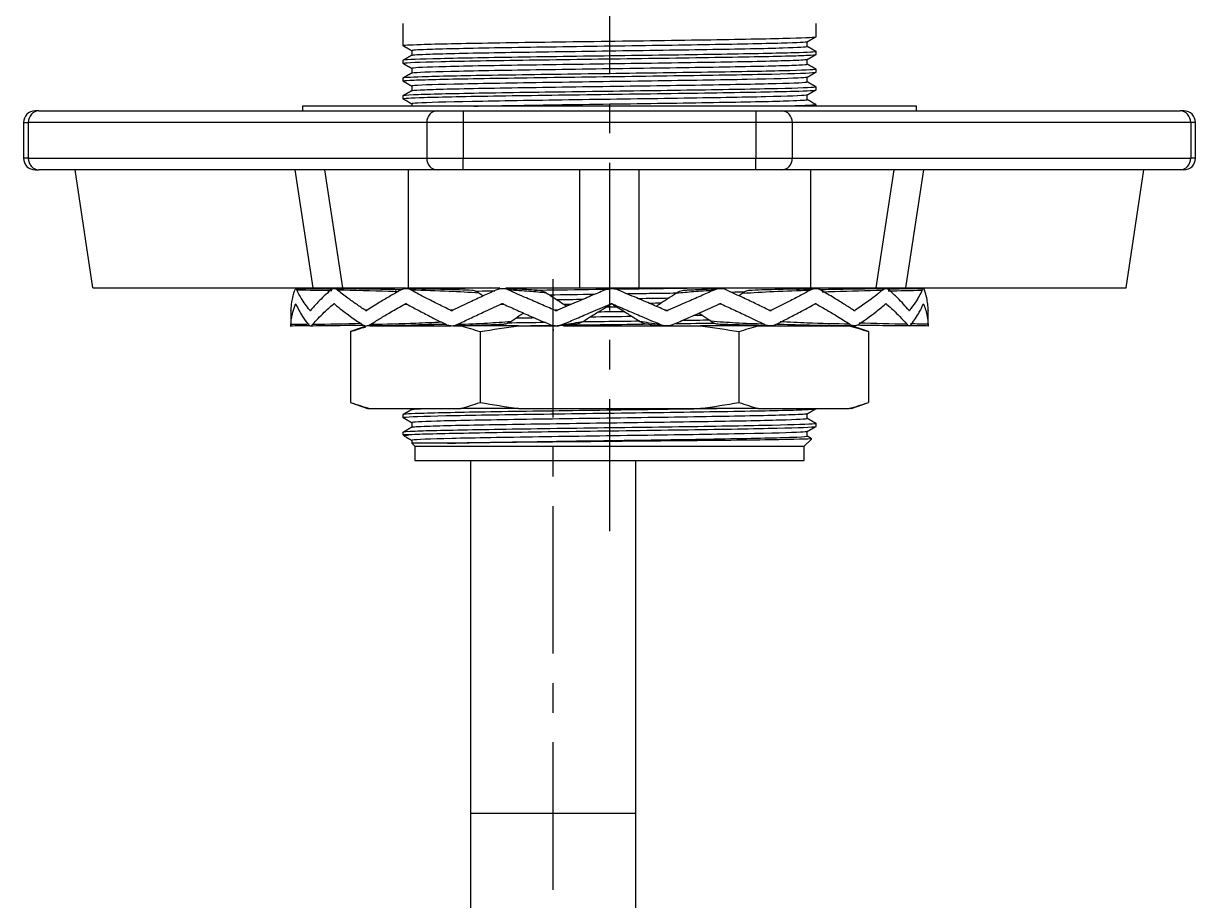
# Model space of a CAD drawing. Extents: x 0 to 1128, y 0 to 827.
# Drawn here: x 156.1 to 255.4, y 208.1 to 282.4 of the extents above; entities that cross this region are included whole.
import ezdxf

# ---------------------------------------------------------------- set-up
doc = ezdxf.new("R2010")
doc.units = 0
doc.header["$LTSCALE"] = 10
doc.header["$MEASUREMENT"] = 0
doc.linetypes.add('CENTER', pattern=[2, 1.25, -0.25, 0.25, -0.25])
doc.layers.add('1', color=7, linetype='CONTINUOUS')

msp = doc.modelspace()

# ---------------------------------------------------------------- linework, layer by layer
at = {"layer": '1', "color": 7, "linetype": 'Continuous'}
for p, q in [((188.29, 282.376), (188.29, 280.504)), ((223.29, 281.254), (223.29, 282.376)), ((222.54, 280.431), (222.54, 280.819)), ((188.29, 279.248), (188.29, 279.004)), ((189.04, 280.071), (189.04, 279.684)), ((222.54, 278.931), (222.54, 279.318)), ((223.29, 279.754), (223.29, 279.998)), ((189.04, 278.571), (189.04, 278.184)), ((223.29, 278.254), (223.29, 278.498)), ((188.29, 277.748), (188.29, 277.504)), ((222.54, 277.431), (222.54, 277.818)), ((188.29, 276.248), (188.29, 276.004)), ((189.04, 277.071), (189.04, 276.684)), ((222.54, 275.931), (222.54, 276.318)), ((223.29, 276.754), (223.29, 276.998)), ((179.79, 275.376), (179.79, 274.976)), ((231.79, 275.376), (179.79, 275.376)), ((189.04, 275.571), (189.04, 275.376)), ((223.29, 275.376), (223.29, 275.498)), ((231.79, 274.976), (231.79, 275.376)), ((157.427, 274.976), (157.132, 274.976)), ((157.427, 274.976), (191.182, 274.976)), ((191.182, 274.976), (193.387, 274.976)), ((193.387, 274.976), (218.193, 274.976)), ((193.387, 274.976), (193.387, 273.976)), ((218.193, 274.976), (220.397, 274.976)), ((218.193, 274.976), (218.193, 273.976)), ((220.397, 274.976), (254.153, 274.976)), ((254.448, 274.976), (254.153, 274.976)), ((156.132, 273.976), (156.132, 270.976)), ((156.132, 273.976), (156.545, 273.976)), ((156.545, 273.976), (156.545, 270.976)), ((190.301, 273.976), (156.545, 273.976)), ((190.301, 273.976), (190.301, 270.976)), ((193.387, 273.976), (190.301, 273.976)), ((193.387, 273.976), (193.387, 270.976)), ((218.193, 273.976), (193.387, 273.976)), ((221.279, 273.976), (218.193, 273.976)), ((218.193, 273.976), (218.193, 270.976)), ((221.279, 273.976), (221.279, 270.976)), ((255.034, 273.976), (221.279, 273.976)), ((255.034, 273.976), (255.034, 270.976)), ((255.448, 273.976), (255.034, 273.976)), ((255.448, 270.976), (255.448, 273.976)), ((156.545, 270.976), (156.132, 270.976)), ((156.545, 270.976), (190.301, 270.976)), ((190.301, 270.976), (193.387, 270.976)), ((193.387, 269.976), (193.387, 270.976)), ((193.387, 270.976), (218.193, 270.976)), ((218.193, 269.976), (218.193, 270.976)), ((218.193, 270.976), (221.279, 270.976)), ((221.279, 270.976), (255.034, 270.976)), ((255.448, 270.976), (255.034, 270.976)), ((157.132, 269.976), (157.427, 269.976)), ((191.182, 269.976), (157.427, 269.976)), ((162.015, 259.976), (160.519, 269.976)), ((180.692, 259.976), (179.165, 269.976)), ((183.192, 259.976), (181.665, 269.976)), ((188.765, 259.976), (188.765, 269.976)), ((193.387, 269.976), (191.182, 269.976)), ((218.193, 269.976), (193.387, 269.976)), ((203.29, 259.976), (203.29, 269.976)), ((208.29, 259.976), (208.29, 269.976)), ((220.397, 269.976), (218.193, 269.976)), ((254.153, 269.976), (220.397, 269.976)), ((222.815, 269.976), (222.815, 259.976)), ((228.387, 259.976), (229.914, 269.976)), ((230.887, 259.976), (232.414, 269.976)), ((249.565, 259.976), (251.061, 269.976)), ((254.448, 269.976), (254.153, 269.976)), ((162.015, 259.976), (179.194, 259.976)), ((179.216, 259.976), (180.692, 259.976)), ((180.692, 259.976), (183.192, 259.976)), ((183.192, 259.976), (188.526, 259.976)), ((188.563, 259.909), (188.561, 259.907)), ((188.58, 259.976), (188.765, 259.976)), ((188.765, 259.976), (196.497, 259.976)), ((196.999, 259.976), (203.29, 259.976)), ((203.29, 259.976), (208.29, 259.976)), ((208.29, 259.976), (222.815, 259.976)), ((222.815, 259.976), (228.387, 259.976)), ((228.387, 259.976), (230.887, 259.976)), ((230.887, 259.976), (232.374, 259.976)), ((232.396, 259.976), (249.565, 259.976)), ((178.79, 258.067), (178.79, 256.8)), ((232.79, 256.803), (232.79, 258.068)), ((185.157, 256.73), (183.851, 256.276)), ((183.851, 256.276), (183.851, 250.276)), ((185.487, 256.776), (192.347, 256.776)), ((192.566, 256.776), (193.184, 256.776)), ((198.092, 256.776), (193.184, 256.776)), ((194.82, 256.276), (194.82, 250.276)), ((198.092, 256.776), (201.464, 256.776)), ((201.882, 256.776), (213.487, 256.776)), ((218.396, 256.776), (213.487, 256.776)), ((216.76, 256.276), (216.76, 250.276)), ((218.396, 256.776), (226.093, 256.776)), ((222.54, 256.776), (222.54, 256.818)), ((226.29, 256.776), (226.093, 256.776)), ((227.729, 256.276), (226.29, 256.776)), ((227.729, 256.276), (227.729, 250.276)), ((183.851, 250.276), (185.29, 249.776)), ((185.29, 249.776), (185.487, 249.776)), ((185.487, 249.776), (193.184, 249.776)), ((189.04, 249.776), (189.04, 249.684)), ((198.092, 249.776), (193.184, 249.776)), ((198.092, 249.776), (213.487, 249.776)), ((218.396, 249.776), (213.487, 249.776)), ((218.396, 249.776), (226.093, 249.776)), ((222.54, 248.931), (222.54, 249.318)), ((223.29, 249.754), (223.29, 249.776)), ((226.29, 249.776), (226.093, 249.776)), ((226.29, 249.776), (227.729, 250.276)), ((188.29, 249.248), (188.29, 249.004)), ((189.04, 248.571), (189.04, 248.184)), ((223.29, 248.254), (223.29, 248.498)), ((188.29, 247.748), (188.29, 247.576)), ((188.29, 247.576), (188.49, 247.375)), ((188.29, 247.576), (189.074, 247.576)), ((222.54, 247.431), (222.54, 247.818)), ((189.04, 247.071), (189.04, 246.826)), ((189.04, 246.826), (189.29, 246.576)), ((192.057, 246.826), (189.04, 246.826)), ((189.29, 246.576), (189.29, 245.376)), ((189.29, 246.576), (222.29, 246.576)), ((222.29, 246.576), (222.892, 247.178)), ((222.29, 245.376), (222.29, 246.576)), ((189.29, 245.376), (222.29, 245.376)), ((194.011, 245.375), (194.011, 215.507)), ((208.011, 215.507), (208.011, 245.375)), ((194.011, 215.507), (194.011, 195.825)), ((194.011, 215.507), (208.011, 215.507)), ((208.011, 195.825), (208.011, 215.507))]:
    msp.add_line(p, q, dxfattribs=at)
for centre, start, end in [((157.132, 273.976), 90, 180), ((254.448, 273.976), 0, 90), ((157.132, 270.976), 180, 270), ((254.448, 270.976), 270, 0)]:
    msp.add_arc(centre, 1, start, end, dxfattribs=at)
for centre, major_axis, start_param, end_param in [((157.427, 273.976), (0, -1), 3.141593, 4.712389), ((191.182, 273.976), (0, -1), 3.141593, 4.712389), ((220.397, 273.976), (0, 1), 4.712389, 6.283185), ((254.153, 273.976), (0, 1), 4.712389, 6.283185), ((157.427, 270.976), (0, -1), 4.712389, 6.283185), ((191.182, 270.976), (0, -1), 4.712389, 6.283185), ((220.397, 270.976), (0, 1), 3.141593, 4.712389), ((254.153, 270.976), (0, 1), 3.141593, 4.712389)]:
    msp.add_ellipse(centre, major_axis=major_axis, ratio=0.88176, start_param=start_param, end_param=end_param, dxfattribs=at)
at = {"layer": '1', "color": 1, "linetype": 'CENTER'}
for points, knots in [([(205.79, 290.376), (205.79, 285.376), (205.79, 239.376)], [0, 0, 0.098039, 1, 1]), ([(201.011, 209.007), (201.011, 255.733), (201.011, 260.733)], [0, 0, 0.903337, 1, 1])]:
    msp.add_open_spline(points, degree=1, knots=knots, dxfattribs=at)
at = {"layer": '1', "color": 7, "linetype": 'Continuous'}
for points, knots in [([(188.291, 280.503), (188.287, 280.537), (188.805, 280.57), (191.168, 280.65), (193.321, 280.693), (198.649, 280.781), (201.856, 280.826), (208.295, 280.912), (211.536, 280.956), (217.192, 281.047), (219.548, 281.091), (222.518, 281.173), (223.28, 281.213), (223.289, 281.253)], [0, 0, 0, 0, 0.13522, 0.13522, 0.311372, 0.311372, 0.487523, 0.487523, 0.663675, 0.663675, 0.839827, 0.839827, 1, 1, 1, 1]), ([(222.539, 280.818), (222.507, 280.777), (221.751, 280.738), (218.828, 280.655), (216.496, 280.61), (211.029, 280.519), (207.888, 280.475), (201.605, 280.387), (198.577, 280.343), (193.52, 280.253), (191.49, 280.208), (189.467, 280.133), (189.037, 280.102), (189.041, 280.07)], [0, 0, 0, 0, 0.161359, 0.161359, 0.33955, 0.33955, 0.517741, 0.517741, 0.695932, 0.695932, 0.874122, 0.874122, 1, 1, 1, 1]), ([(189.047, 279.687), (189.106, 279.72), (189.623, 279.752), (191.84, 279.827), (193.931, 279.871), (199.047, 279.959), (202.073, 280.002), (208.27, 280.092), (211.374, 280.135), (216.715, 280.222), (218.98, 280.266), (221.816, 280.351), (222.532, 280.391), (222.54, 280.431)], [0, 0, 0, 0, 0.12998, 0.12998, 0.307243, 0.307243, 0.484506, 0.484506, 0.661769, 0.661769, 0.839032, 0.839032, 1, 1, 1, 1]), ([(223.289, 279.997), (223.281, 279.961), (222.644, 279.924), (220.046, 279.844), (217.882, 279.801), (212.674, 279.717), (209.622, 279.674), (203.381, 279.591), (200.243, 279.548), (194.791, 279.462), (192.451, 279.42), (189.207, 279.335), (188.331, 279.293), (188.29, 279.25), (188.29, 279.249), (188.29, 279.247)], [0, 0, 0, 0, 0.147312, 0.147312, 0.3169, 0.3169, 0.486487, 0.486487, 0.656075, 0.656075, 0.825662, 0.825662, 0.99525, 0.99525, 1, 1, 1, 1]), ([(188.291, 279.004), (188.29, 279.009), (188.302, 279.014), (188.538, 279.064), (189.648, 279.108), (193.417, 279.196), (196.031, 279.24), (201.956, 279.327), (205.304, 279.372), (211.679, 279.461), (214.708, 279.505), (219.628, 279.591), (221.481, 279.635), (223.003, 279.705), (223.28, 279.73), (223.285, 279.754)], [0, 0, 0, 0, 0.020887, 0.020887, 0.19711, 0.19711, 0.373333, 0.373333, 0.549557, 0.549557, 0.72578, 0.72578, 0.902003, 0.902003, 1, 1, 1, 1]), ([(222.53, 279.316), (222.48, 279.287), (222.084, 279.259), (220.201, 279.186), (218.235, 279.142), (213.192, 279.054), (210.145, 279.009), (203.954, 278.919), (200.763, 278.874), (195.238, 278.787), (192.908, 278.743), (189.829, 278.655), (189.034, 278.612), (189.04, 278.57)], [0, 0, 0, 0, 0.113551, 0.113551, 0.292573, 0.292573, 0.471594, 0.471594, 0.650616, 0.650616, 0.829637, 0.829637, 1, 1, 1, 1]), ([(223.289, 278.497), (223.289, 278.494), (223.284, 278.491), (223.14, 278.444), (222.16, 278.402), (218.787, 278.318), (216.37, 278.274), (210.817, 278.192), (207.673, 278.149), (201.456, 278.063), (198.409, 278.02), (193.313, 277.936), (191.238, 277.894), (188.835, 277.817), (188.287, 277.783), (188.291, 277.747)], [0, 0, 0, 0, 0.012906, 0.012906, 0.182521, 0.182521, 0.352136, 0.352136, 0.521751, 0.521751, 0.691366, 0.691366, 0.860981, 0.860981, 1, 1, 1, 1]), ([(188.297, 277.504), (188.293, 277.525), (188.488, 277.546), (189.717, 277.61), (191.419, 277.653), (196.137, 277.743), (199.115, 277.787), (205.409, 277.875), (208.77, 277.919), (214.838, 278.006), (217.537, 278.05), (221.537, 278.14), (222.814, 278.184), (223.251, 278.236), (223.288, 278.245), (223.288, 278.253)], [0, 0, 0, 0, 0.083714, 0.083714, 0.2598, 0.2598, 0.435885, 0.435885, 0.61197, 0.61197, 0.788056, 0.788056, 0.964141, 0.964141, 1, 1, 1, 1]), ([(189.044, 278.186), (189.052, 278.191), (189.071, 278.196), (189.371, 278.245), (190.508, 278.288), (194.171, 278.377), (196.725, 278.422), (202.44, 278.509), (205.604, 278.553), (211.713, 278.64), (214.591, 278.684), (219.188, 278.773), (220.929, 278.817), (222.3, 278.883), (222.539, 278.907), (222.537, 278.93)], [0, 0, 0, 0, 0.020731, 0.020731, 0.197658, 0.197658, 0.374584, 0.374584, 0.551511, 0.551511, 0.728438, 0.728438, 0.905365, 0.905365, 1, 1, 1, 1]), ([(222.531, 277.816), (222.502, 277.798), (222.344, 277.781), (221.319, 277.719), (219.702, 277.674), (215.233, 277.586), (212.397, 277.542), (206.279, 277.453), (203.041, 277.408), (197.199, 277.318), (194.554, 277.274), (190.695, 277.187), (189.477, 277.142), (189.072, 277.088), (189.04, 277.079), (189.042, 277.07)], [0, 0, 0, 0, 0.069193, 0.069193, 0.248304, 0.248304, 0.427415, 0.427415, 0.606526, 0.606526, 0.785637, 0.785637, 0.964748, 0.964748, 1, 1, 1, 1]), ([(189.044, 276.683), (189.064, 276.705), (189.304, 276.728), (190.653, 276.796), (192.395, 276.84), (196.996, 276.926), (199.867, 276.97), (205.986, 277.059), (209.149, 277.103), (214.858, 277.191), (217.413, 277.235), (221.076, 277.321), (222.21, 277.365), (222.518, 277.417), (222.539, 277.424), (222.539, 277.431)], [0, 0, 0, 0, 0.090114, 0.090114, 0.266724, 0.266724, 0.443335, 0.443335, 0.619946, 0.619946, 0.796557, 0.796557, 0.973167, 0.973167, 1, 1, 1, 1]), ([(223.287, 276.997), (223.286, 276.985), (223.217, 276.973), (222.601, 276.918), (221.3, 276.875), (217.317, 276.791), (214.699, 276.749), (208.885, 276.663), (205.663, 276.621), (199.541, 276.536), (196.654, 276.493), (191.968, 276.41), (190.17, 276.368), (188.594, 276.298), (188.292, 276.273), (188.292, 276.247)], [0, 0, 0, 0, 0.048954, 0.048954, 0.218575, 0.218575, 0.388196, 0.388196, 0.557818, 0.557818, 0.727439, 0.727439, 0.89706, 0.89706, 1, 1, 1, 1]), ([(188.292, 276.003), (188.293, 276.039), (188.908, 276.076), (191.512, 276.158), (193.741, 276.202), (199.225, 276.289), (202.453, 276.333), (208.878, 276.421), (212.122, 276.465), (217.65, 276.554), (219.915, 276.598), (222.628, 276.678), (223.283, 276.716), (223.288, 276.754)], [0, 0, 0, 0, 0.145802, 0.145802, 0.321917, 0.321917, 0.498032, 0.498032, 0.674147, 0.674147, 0.850262, 0.850262, 1, 1, 1, 1]), ([(222.535, 276.315), (222.526, 276.309), (222.499, 276.303), (222.138, 276.253), (220.923, 276.209), (217.114, 276.119), (214.501, 276.074), (208.618, 275.986), (205.406, 275.942), (199.309, 275.853), (196.424, 275.808), (191.945, 275.718), (190.314, 275.674), (189.204, 275.61), (189.036, 275.591), (189.042, 275.571)], [0, 0, 0, 0, 0.025357, 0.025357, 0.204244, 0.204244, 0.383131, 0.383131, 0.562018, 0.562018, 0.740905, 0.740905, 0.919792, 0.919792, 1, 1, 1, 1]), ([(194.298, 275.374), (195.281, 275.394), (196.372, 275.413), (200.213, 275.477), (203.31, 275.521), (209.517, 275.608), (212.54, 275.652), (217.652, 275.74), (219.743, 275.784), (222.013, 275.863), (222.532, 275.897), (222.539, 275.93)], [0, 0, 0, 0, 0.103866, 0.103866, 0.341267, 0.341267, 0.578668, 0.578668, 0.81607, 0.81607, 1, 1, 1, 1]), ([(223.285, 275.497), (223.285, 275.476), (223.081, 275.455), (222.295, 275.415), (221.742, 275.395), (221.033, 275.376)], [0, 0, 0, 0, 0.51807, 0.51807, 1, 1, 1, 1]), ([(179.11, 259.792), (179.05, 259.627), (178.998, 259.462), (178.909, 259.123), (178.873, 258.948), (178.811, 258.544), (178.792, 258.315), (178.79, 258.087)], [0, 0, 0, 0, 0.289664, 0.289664, 0.59767, 0.59767, 1, 1, 1, 1]), ([(179.137, 259.854), (179.137, 259.854), (179.137, 259.853), (179.128, 259.836), (179.118, 259.816), (179.11, 259.792)], [0, 0, 0, 0, 0.004912, 0.004912, 1, 1, 1, 1]), ([(182.344, 259.875), (182.081, 259.879), (181.018, 259.892), (179.955, 259.903), (179.156, 259.91)], [0, 0, 0, 0, 0.247696, 1, 1, 1, 1]), ([(179.313, 259.792), (179.283, 259.857), (179.251, 259.896), (179.217, 259.908), (179.213, 259.909), (179.208, 259.909)], [0, 0, 0, 0, 0.867091, 0.867091, 1, 1, 1, 1]), ([(180.398, 258.087), (180.261, 258.257), (180.132, 258.427), (179.889, 258.772), (179.775, 258.948), (179.536, 259.346), (179.417, 259.569), (179.313, 259.792)], [0, 0, 0, 0, 0.299517, 0.299517, 0.607587, 0.607587, 1, 1, 1, 1]), ([(182.162, 259.791), (181.973, 259.627), (181.792, 259.462), (181.433, 259.122), (181.257, 258.947), (180.871, 258.544), (180.667, 258.315), (180.479, 258.087)], [0, 0, 0, 0, 0.289681, 0.289681, 0.597895, 0.597895, 1, 1, 1, 1]), ([(182.749, 259.791), (182.668, 259.856), (182.582, 259.896), (182.413, 259.917), (182.327, 259.899), (182.219, 259.836), (182.19, 259.816), (182.162, 259.791)], [0, 0, 0, 0, 0.42182, 0.42182, 0.843658, 0.843658, 1, 1, 1, 1]), ([(188.145, 259.82), (187.781, 259.829), (186.571, 259.855), (184.661, 259.884), (183.117, 259.903), (182.416, 259.91)], [0, 0, 0, 0, 0.190022, 0.631885, 1, 1, 1, 1]), ([(187.895, 259.653), (187.622, 259.663), (185.903, 259.727), (184.19, 259.762), (182.749, 259.791)], [0, 0, 0, 0, 0.158788, 1, 1, 1, 1]), ([(185.102, 258.087), (184.843, 258.257), (184.591, 258.428), (184.093, 258.773), (183.849, 258.948), (183.311, 259.346), (183.023, 259.569), (182.749, 259.791)], [0, 0, 0, 0, 0.299786, 0.299786, 0.608185, 0.608185, 1, 1, 1, 1]), ([(188.09, 259.791), (187.796, 259.626), (187.507, 259.461), (186.923, 259.121), (186.628, 258.946), (185.966, 258.543), (185.603, 258.315), (185.253, 258.087)], [0, 0, 0, 0, 0.289763, 0.289763, 0.598431, 0.598431, 1, 1, 1, 1]), ([(187.725, 259.774), (187.714, 259.774), (187.704, 259.771), (187.666, 259.743), (187.641, 259.695), (187.619, 259.619), (187.619, 259.616), (187.618, 259.614)], [0, 0, 0, 0, 0.263041, 0.263041, 0.975033, 0.975033, 1, 1, 1, 1]), ([(188.988, 259.791), (188.867, 259.856), (188.737, 259.895), (188.479, 259.917), (188.347, 259.898), (188.179, 259.836), (188.134, 259.815), (188.09, 259.791)], [0, 0, 0, 0, 0.421304, 0.421304, 0.842629, 0.842629, 1, 1, 1, 1]), ([(194.184, 259.769), (193.442, 259.798), (192.071, 259.844), (190.189, 259.883), (189.046, 259.902), (188.527, 259.909)], [0, 0, 0, 0, 0.389092, 0.722358, 1, 1, 1, 1]), ([(194.715, 259.546), (193.881, 259.596), (191.962, 259.709), (190.062, 259.761), (188.988, 259.791)], [0, 0, 0, 0, 0.434791, 1, 1, 1, 1]), ([(192.316, 258.087), (191.967, 258.257), (191.622, 258.428), (190.932, 258.774), (190.587, 258.95), (189.819, 259.347), (189.399, 259.569), (188.988, 259.791)], [0, 0, 0, 0, 0.300247, 0.300247, 0.609202, 0.609202, 1, 1, 1, 1]), ([(195.714, 259.977), (194.5, 259.957), (193.39, 259.936), (191.449, 259.894), (190.632, 259.873), (189.988, 259.853)], [0, 0, 0, 0, 0.497582, 0.497582, 1, 1, 1, 1]), ([(196.157, 259.79), (195.794, 259.625), (195.434, 259.461), (194.696, 259.12), (194.319, 258.945), (193.464, 258.542), (192.988, 258.314), (192.52, 258.087)], [0, 0, 0, 0, 0.289899, 0.289899, 0.599217, 0.599217, 1, 1, 1, 1]), ([(194.715, 259.546), (194.602, 259.635), (194.476, 259.7), (194.277, 259.757), (194.205, 259.768), (194.133, 259.771)], [0, 0, 0, 0, 0.643344, 0.643344, 1, 1, 1, 1]), ([(194.428, 259.711), (194.81, 259.717), (195.206, 259.724), (195.764, 259.734), (195.913, 259.736), (196.064, 259.739)], [0, 0, 0, 0, 0.735102, 0.735102, 1, 1, 1, 1]), ([(195.06, 259.28), (195.054, 259.285), (195.047, 259.29), (194.931, 259.379), (194.823, 259.463), (194.715, 259.546)], [0, 0, 0, 0, 0.05736, 0.05736, 1, 1, 1, 1]), ([(197.259, 259.79), (197.113, 259.855), (196.954, 259.895), (196.638, 259.916), (196.477, 259.898), (196.269, 259.836), (196.212, 259.815), (196.157, 259.79)], [0, 0, 0, 0, 0.420598, 0.420598, 0.841218, 0.841218, 1, 1, 1, 1]), ([(199.798, 259.765), (199.397, 259.794), (198.654, 259.842), (197.641, 259.882), (197.025, 259.901), (196.744, 259.908)], [0, 0, 0, 0, 0.383842, 0.717108, 1, 1, 1, 1]), ([(200.417, 259.544), (199.948, 259.594), (198.882, 259.708), (197.841, 259.761), (197.259, 259.79)], [0, 0, 0, 0, 0.440854, 1, 1, 1, 1]), ([(201.151, 258.087), (200.754, 258.258), (200.359, 258.429), (199.561, 258.775), (199.158, 258.951), (198.254, 259.348), (197.754, 259.569), (197.259, 259.79)], [0, 0, 0, 0, 0.300847, 0.300847, 0.610517, 0.610517, 1, 1, 1, 1]), ([(200.417, 259.544), (200.281, 259.632), (200.129, 259.698), (199.907, 259.75), (199.839, 259.761), (199.77, 259.767)], [0, 0, 0, 0, 0.697948, 0.697948, 1, 1, 1, 1]), ([(199.894, 259.798), (201.419, 259.82), (203.017, 259.842), (205.034, 259.869), (205.446, 259.874), (205.858, 259.88)], [0, 0, 0, 0, 0.796598, 0.796598, 1, 1, 1, 1]), ([(202.163, 258.422), (201.969, 258.545), (201.775, 258.668), (201.32, 258.96), (201.059, 259.128), (200.672, 259.378), (200.544, 259.461), (200.417, 259.544)], [0, 0, 0, 0, 0.329799, 0.329799, 0.778738, 0.778738, 1, 1, 1, 1]), ([(205.374, 259.789), (204.987, 259.624), (204.599, 259.46), (203.798, 259.119), (203.384, 258.943), (202.44, 258.541), (201.91, 258.314), (201.382, 258.087)], [0, 0, 0, 0, 0.290074, 0.290074, 0.600159, 0.600159, 1, 1, 1, 1]), ([(206.546, 259.789), (206.392, 259.854), (206.224, 259.894), (205.89, 259.916), (205.718, 259.898), (205.495, 259.835), (205.434, 259.814), (205.374, 259.789)], [0, 0, 0, 0, 0.419787, 0.419787, 0.839597, 0.839597, 1, 1, 1, 1]), ([(210.528, 258.087), (210.132, 258.258), (209.734, 258.429), (208.924, 258.777), (208.511, 258.953), (207.582, 259.349), (207.064, 259.569), (206.546, 259.789)], [0, 0, 0, 0, 0.301515, 0.301515, 0.611976, 0.611976, 1, 1, 1, 1]), ([(211.458, 259.529), (210.704, 259.517), (209.931, 259.506), (208.541, 259.486), (207.925, 259.477), (207.306, 259.468)], [0, 0, 0, 0, 0.562498, 0.562498, 1, 1, 1, 1]), ([(211.465, 259.539), (211.233, 259.386), (210.999, 259.233), (210.507, 258.914), (210.249, 258.746), (209.913, 258.531), (209.838, 258.482), (209.763, 258.434)], [0, 0, 0, 0, 0.414773, 0.414773, 0.868655, 0.868655, 1, 1, 1, 1]), ([(214.622, 259.788), (214.256, 259.623), (213.888, 259.459), (213.12, 259.118), (212.72, 258.942), (211.802, 258.539), (211.282, 258.313), (210.759, 258.087)], [0, 0, 0, 0, 0.290267, 0.290267, 0.601145, 0.601145, 1, 1, 1, 1]), ([(211.465, 259.539), (211.948, 259.591), (213.013, 259.706), (214.053, 259.759), (214.622, 259.788)], [0, 0, 0, 0, 0.453083, 1, 1, 1, 1]), ([(212.111, 259.764), (212.093, 259.762), (212.075, 259.76), (211.901, 259.739), (211.745, 259.691), (211.555, 259.595), (211.509, 259.568), (211.465, 259.539)], [0, 0, 0, 0, 0.080422, 0.080422, 0.774012, 0.774012, 1, 1, 1, 1]), ([(215.723, 259.788), (215.58, 259.853), (215.423, 259.893), (215.11, 259.915), (214.949, 259.897), (214.737, 259.835), (214.679, 259.813), (214.622, 259.788)], [0, 0, 0, 0, 0.418968, 0.418968, 0.837959, 0.837959, 1, 1, 1, 1]), ([(219.316, 258.088), (218.968, 258.259), (218.615, 258.43), (217.89, 258.778), (217.518, 258.954), (216.675, 259.35), (216.202, 259.569), (215.723, 259.788)], [0, 0, 0, 0, 0.302169, 0.302169, 0.613403, 0.613403, 1, 1, 1, 1]), ([(217.067, 259.537), (217.947, 259.59), (219.866, 259.706), (221.765, 259.758), (222.792, 259.787)], [0, 0, 0, 0, 0.459101, 1, 1, 1, 1]), ([(217.647, 259.766), (217.617, 259.764), (217.587, 259.761), (217.429, 259.738), (217.301, 259.691), (217.143, 259.594), (217.104, 259.567), (217.067, 259.537)], [0, 0, 0, 0, 0.151341, 0.151341, 0.787711, 0.787711, 1, 1, 1, 1]), ([(223.27, 259.907), (222.742, 259.9), (221.581, 259.881), (219.684, 259.84), (218.324, 259.793), (217.594, 259.763)], [0, 0, 0, 0, 0.277641, 0.610909, 1, 1, 1, 1]), ([(222.792, 259.787), (222.492, 259.622), (222.187, 259.458), (221.544, 259.117), (221.205, 258.94), (220.422, 258.538), (219.974, 258.313), (219.519, 258.088)], [0, 0, 0, 0, 0.290454, 0.290454, 0.602057, 0.602057, 1, 1, 1, 1]), ([(222.263, 259.778), (222.193, 259.772), (222.109, 259.767), (221.953, 259.758), (221.889, 259.754), (221.82, 259.751)], [0, 0, 0, 0, 0.621811, 0.621811, 1, 1, 1, 1]), ([(223.689, 259.787), (223.574, 259.853), (223.448, 259.893), (223.193, 259.915), (223.062, 259.897), (222.888, 259.835), (222.839, 259.813), (222.792, 259.787)], [0, 0, 0, 0, 0.418241, 0.418241, 0.836502, 0.836502, 1, 1, 1, 1]), ([(229.262, 259.907), (228.554, 259.9), (226.998, 259.88), (225.113, 259.85), (223.937, 259.824), (223.606, 259.816)], [0, 0, 0, 0, 0.374429, 0.823877, 1, 1, 1, 1]), ([(226.468, 258.088), (226.209, 258.259), (225.944, 258.431), (225.391, 258.779), (225.104, 258.956), (224.446, 259.35), (224.073, 259.569), (223.689, 259.787)], [0, 0, 0, 0, 0.30273, 0.30273, 0.614625, 0.614625, 1, 1, 1, 1]), ([(223.801, 259.644), (224.149, 259.658), (225.857, 259.722), (227.56, 259.758), (228.917, 259.786)], [0, 0, 0, 0, 0.203507, 1, 1, 1, 1]), ([(228.917, 259.786), (228.718, 259.622), (228.512, 259.457), (228.07, 259.116), (227.833, 258.939), (227.277, 258.537), (226.954, 258.312), (226.618, 258.088)], [0, 0, 0, 0, 0.290613, 0.290613, 0.602781, 0.602781, 1, 1, 1, 1]), ([(229.502, 259.786), (229.428, 259.852), (229.347, 259.892), (229.182, 259.914), (229.096, 259.897), (228.981, 259.834), (228.948, 259.812), (228.917, 259.786)], [0, 0, 0, 0, 0.417692, 0.417692, 0.835403, 0.835403, 1, 1, 1, 1]), ([(232.438, 259.907), (231.637, 259.9), (230.601, 259.888), (229.565, 259.875), (229.331, 259.872)], [0, 0, 0, 0, 0.773465, 1, 1, 1, 1]), ([(231.141, 258.088), (231.003, 258.259), (230.856, 258.431), (230.541, 258.78), (230.373, 258.956), (229.977, 259.351), (229.746, 259.569), (229.502, 259.786)], [0, 0, 0, 0, 0.30313, 0.30313, 0.61549, 0.61549, 1, 1, 1, 1]), ([(232.277, 259.786), (232.202, 259.621), (232.119, 259.457), (231.931, 259.115), (231.824, 258.938), (231.56, 258.537), (231.398, 258.312), (231.221, 258.088)], [0, 0, 0, 0, 0.290724, 0.290724, 0.603229, 0.603229, 1, 1, 1, 1]), ([(232.387, 259.906), (232.363, 259.907), (232.338, 259.889), (232.301, 259.834), (232.289, 259.812), (232.277, 259.786)], [0, 0, 0, 0, 0.67511, 0.67511, 1, 1, 1, 1]), ([(232.79, 258.088), (232.788, 258.259), (232.777, 258.431), (232.737, 258.78), (232.707, 258.957), (232.62, 259.351), (232.557, 259.568), (232.48, 259.786)], [0, 0, 0, 0, 0.303318, 0.303318, 0.61589, 0.61589, 1, 1, 1, 1]), ([(178.796, 256.898), (178.805, 257.062), (178.821, 257.227), (178.874, 257.567), (178.91, 257.742), (179.016, 258.145), (179.093, 258.374), (179.185, 258.603)], [0, 0, 0, 0, 0.28968, 0.28968, 0.597685, 0.597685, 1, 1, 1, 1]), ([(179.226, 258.603), (179.22, 258.616), (179.214, 258.624), (179.203, 258.628), (179.197, 258.624), (179.189, 258.612), (179.187, 258.607), (179.185, 258.603)], [0, 0, 0, 0, 0.422657, 0.422657, 0.845315, 0.845315, 1, 1, 1, 1]), ([(179.226, 258.603), (179.298, 258.432), (179.379, 258.262), (179.562, 257.917), (179.664, 257.742), (179.916, 257.344), (180.072, 257.121), (180.244, 256.898)], [0, 0, 0, 0, 0.299535, 0.299535, 0.607612, 0.607612, 1, 1, 1, 1]), ([(180.645, 256.898), (180.787, 257.062), (180.937, 257.227), (181.262, 257.567), (181.439, 257.742), (181.865, 258.146), (182.121, 258.374), (182.391, 258.603)], [0, 0, 0, 0, 0.28976, 0.28976, 0.597964, 0.597964, 1, 1, 1, 1]), ([(182.509, 258.603), (182.493, 258.616), (182.476, 258.624), (182.442, 258.628), (182.425, 258.624), (182.403, 258.612), (182.397, 258.607), (182.391, 258.603)], [0, 0, 0, 0, 0.422376, 0.422376, 0.844754, 0.844754, 1, 1, 1, 1]), ([(182.509, 258.603), (182.713, 258.432), (182.925, 258.262), (183.371, 257.916), (183.605, 257.741), (184.154, 257.343), (184.474, 257.121), (184.805, 256.898)], [0, 0, 0, 0, 0.299826, 0.299826, 0.608239, 0.608239, 1, 1, 1, 1]), ([(185.559, 256.898), (185.817, 257.063), (186.082, 257.228), (186.64, 257.568), (186.935, 257.743), (187.628, 258.146), (188.032, 258.374), (188.445, 258.602)], [0, 0, 0, 0, 0.289895, 0.289895, 0.598547, 0.598547, 1, 1, 1, 1]), ([(188.625, 258.602), (188.601, 258.616), (188.575, 258.623), (188.523, 258.628), (188.497, 258.624), (188.463, 258.611), (188.454, 258.607), (188.445, 258.602)], [0, 0, 0, 0, 0.421845, 0.421845, 0.843692, 0.843692, 1, 1, 1, 1]), ([(188.625, 258.602), (188.936, 258.432), (189.253, 258.261), (189.907, 257.916), (190.245, 257.74), (191.021, 257.343), (191.463, 257.121), (191.913, 256.899)], [0, 0, 0, 0, 0.300305, 0.300305, 0.609278, 0.609278, 1, 1, 1, 1]), ([(192.929, 256.899), (193.271, 257.064), (193.617, 257.228), (194.34, 257.569), (194.717, 257.744), (195.591, 258.147), (196.091, 258.375), (196.596, 258.602)], [0, 0, 0, 0, 0.290069, 0.290069, 0.599366, 0.599366, 1, 1, 1, 1]), ([(196.816, 258.602), (196.787, 258.615), (196.755, 258.623), (196.692, 258.628), (196.66, 258.624), (196.618, 258.611), (196.607, 258.607), (196.596, 258.602)], [0, 0, 0, 0, 0.421127, 0.421127, 0.842256, 0.842256, 1, 1, 1, 1]), ([(196.816, 258.602), (197.196, 258.432), (197.58, 258.261), (198.362, 257.914), (198.762, 257.739), (199.669, 257.342), (200.179, 257.121), (200.691, 256.9)], [0, 0, 0, 0, 0.300916, 0.300916, 0.610608, 0.610608, 1, 1, 1, 1]), ([(201.845, 256.9), (202.229, 257.065), (202.614, 257.229), (203.413, 257.57), (203.827, 257.746), (204.774, 258.148), (205.309, 258.375), (205.843, 258.602)], [0, 0, 0, 0, 0.290261, 0.290261, 0.600323, 0.600323, 1, 1, 1, 1]), ([(203.554, 257.147), (203.798, 257.3), (204.041, 257.452), (204.553, 257.773), (204.821, 257.941), (205.327, 258.256), (205.564, 258.404), (205.801, 258.553)], [0, 0, 0, 0, 0.326213, 0.326213, 0.684087, 0.684087, 1, 1, 1, 1]), ([(206.119, 258.553), (206.091, 258.57), (206.059, 258.583), (205.993, 258.598), (205.959, 258.6), (205.892, 258.592), (205.859, 258.582), (205.819, 258.563), (205.81, 258.558), (205.801, 258.553)], [0, 0, 0, 0, 0.302293, 0.302293, 0.604589, 0.604589, 0.906822, 0.906822, 1, 1, 1, 1]), ([(206.078, 258.602), (206.047, 258.615), (206.013, 258.623), (205.946, 258.627), (205.912, 258.624), (205.867, 258.611), (205.855, 258.607), (205.843, 258.602)], [0, 0, 0, 0, 0.420308, 0.420308, 0.840619, 0.840619, 1, 1, 1, 1]), ([(206.078, 258.602), (206.083, 258.597), (206.095, 258.586), (206.111, 258.563), (206.119, 258.553)], [0, 0, 0, 0, 0.531651, 1, 1, 1, 1]), ([(206.078, 258.602), (206.48, 258.431), (206.883, 258.26), (207.699, 257.913), (208.113, 257.737), (209.04, 257.341), (209.554, 257.121), (210.066, 256.901)], [0, 0, 0, 0, 0.301585, 0.301585, 0.61207, 0.61207, 1, 1, 1, 1]), ([(206.119, 258.553), (206.469, 258.334), (206.819, 258.115), (207.436, 257.729), (207.703, 257.561), (208.098, 257.312), (208.228, 257.231), (208.357, 257.149)], [0, 0, 0, 0, 0.467742, 0.467742, 0.825518, 0.825518, 1, 1, 1, 1]), ([(211.22, 256.901), (211.599, 257.066), (211.977, 257.23), (212.755, 257.571), (213.154, 257.747), (214.061, 258.15), (214.565, 258.376), (215.065, 258.602)], [0, 0, 0, 0, 0.290448, 0.290448, 0.601305, 0.601305, 1, 1, 1, 1]), ([(215.285, 258.602), (215.256, 258.615), (215.224, 258.623), (215.162, 258.627), (215.129, 258.624), (215.087, 258.611), (215.076, 258.607), (215.065, 258.602)], [0, 0, 0, 0, 0.419488, 0.419488, 0.838978, 0.838978, 1, 1, 1, 1]), ([(215.285, 258.602), (215.662, 258.431), (216.035, 258.259), (216.786, 257.912), (217.164, 257.735), (218, 257.34), (218.457, 257.121), (218.907, 256.902)], [0, 0, 0, 0, 0.302233, 0.302233, 0.613489, 0.613489, 1, 1, 1, 1]), ([(219.922, 256.902), (220.251, 257.067), (220.576, 257.231), (221.24, 257.572), (221.578, 257.749), (222.335, 258.151), (222.75, 258.376), (223.155, 258.602)], [0, 0, 0, 0, 0.290608, 0.290608, 0.602192, 0.602192, 1, 1, 1, 1]), ([(223.335, 258.602), (223.311, 258.615), (223.285, 258.623), (223.234, 258.627), (223.208, 258.624), (223.174, 258.611), (223.164, 258.607), (223.155, 258.602)], [0, 0, 0, 0, 0.418766, 0.418766, 0.837533, 0.837533, 1, 1, 1, 1]), ([(223.335, 258.602), (223.64, 258.43), (223.94, 258.259), (224.537, 257.911), (224.833, 257.734), (225.479, 257.339), (225.826, 257.121), (226.162, 256.903)], [0, 0, 0, 0, 0.302781, 0.302781, 0.614691, 0.614691, 1, 1, 1, 1]), ([(226.915, 256.903), (227.155, 257.067), (227.389, 257.232), (227.86, 257.573), (228.096, 257.75), (228.615, 258.152), (228.892, 258.377), (229.156, 258.602)], [0, 0, 0, 0, 0.290721, 0.290721, 0.602876, 0.602876, 1, 1, 1, 1]), ([(229.273, 258.602), (229.258, 258.615), (229.242, 258.623), (229.208, 258.627), (229.191, 258.624), (229.169, 258.611), (229.162, 258.607), (229.156, 258.602)], [0, 0, 0, 0, 0.418227, 0.418227, 0.836456, 0.836456, 1, 1, 1, 1]), ([(229.273, 258.602), (229.472, 258.43), (229.662, 258.258), (230.033, 257.91), (230.213, 257.733), (230.594, 257.339), (230.791, 257.121), (230.975, 256.903)], [0, 0, 0, 0, 0.30316, 0.30316, 0.61553, 0.61553, 1, 1, 1, 1]), ([(231.376, 256.903), (231.499, 257.068), (231.614, 257.232), (231.837, 257.574), (231.943, 257.751), (232.163, 258.152), (232.271, 258.377), (232.364, 258.601)], [0, 0, 0, 0, 0.290772, 0.290772, 0.603272, 0.603272, 1, 1, 1, 1]), ([(232.381, 258.625), (232.378, 258.623), (232.374, 258.62), (232.369, 258.611), (232.366, 258.607), (232.364, 258.601)], [0, 0, 0, 0, 0.599647, 0.599647, 1, 1, 1, 1]), ([(232.405, 258.601), (232.473, 258.43), (232.531, 258.258), (232.633, 257.91), (232.675, 257.733), (232.747, 257.338), (232.772, 257.121), (232.783, 256.903)], [0, 0, 0, 0, 0.303325, 0.303325, 0.615899, 0.615899, 1, 1, 1, 1]), ([(178.79, 258.064), (178.79, 258.062), (178.79, 258.064), (178.79, 258.073), (178.79, 258.079), (178.79, 258.087)], [0, 0, 0, 0, 0.57064, 0.57064, 1, 1, 1, 1]), ([(180.398, 258.087), (180.406, 258.077), (180.415, 258.07), (180.435, 258.061), (180.447, 258.062), (180.465, 258.073), (180.472, 258.079), (180.479, 258.087)], [0, 0, 0, 0, 0.324045, 0.324045, 0.74698, 0.74698, 1, 1, 1, 1]), ([(185.102, 258.087), (185.117, 258.077), (185.134, 258.07), (185.172, 258.061), (185.194, 258.062), (185.228, 258.073), (185.241, 258.079), (185.253, 258.087)], [0, 0, 0, 0, 0.324689, 0.324689, 0.7472, 0.7472, 1, 1, 1, 1]), ([(192.316, 258.087), (192.337, 258.077), (192.359, 258.07), (192.41, 258.061), (192.44, 258.062), (192.486, 258.073), (192.503, 258.079), (192.52, 258.087)], [0, 0, 0, 0, 0.325693, 0.325693, 0.747561, 0.747561, 1, 1, 1, 1]), ([(197.44, 257.144), (197.659, 257.297), (197.88, 257.45), (198.229, 257.689), (198.356, 257.775), (198.483, 257.862)], [0, 0, 0, 0, 0.639221, 0.639221, 1, 1, 1, 1]), ([(201.151, 258.087), (201.175, 258.077), (201.2, 258.07), (201.258, 258.062), (201.292, 258.063), (201.345, 258.073), (201.364, 258.079), (201.382, 258.087)], [0, 0, 0, 0, 0.326934, 0.326934, 0.748018, 0.748018, 1, 1, 1, 1]), ([(210.528, 258.087), (210.552, 258.077), (210.577, 258.07), (210.635, 258.062), (210.669, 258.063), (210.721, 258.073), (210.741, 258.079), (210.759, 258.087)], [0, 0, 0, 0, 0.328262, 0.328262, 0.748514, 0.748514, 1, 1, 1, 1]), ([(214.328, 257.244), (214.318, 257.244), (214.307, 257.244), (213.548, 257.232), (212.771, 257.221), (211.972, 257.209)], [0, 0, 0, 0, 0.014329, 0.014329, 1, 1, 1, 1]), ([(213.393, 257.854), (213.616, 257.7), (213.836, 257.547), (214.169, 257.313), (214.284, 257.232), (214.397, 257.152)], [0, 0, 0, 0, 0.655439, 0.655439, 1, 1, 1, 1]), ([(219.316, 258.088), (219.337, 258.077), (219.359, 258.07), (219.411, 258.062), (219.44, 258.063), (219.486, 258.073), (219.503, 258.08), (219.519, 258.088)], [0, 0, 0, 0, 0.329514, 0.329514, 0.74899, 0.74899, 1, 1, 1, 1]), ([(226.468, 258.088), (226.484, 258.077), (226.5, 258.07), (226.538, 258.062), (226.56, 258.063), (226.594, 258.074), (226.607, 258.08), (226.618, 258.088)], [0, 0, 0, 0, 0.330544, 0.330544, 0.74939, 0.74939, 1, 1, 1, 1]), ([(231.141, 258.088), (231.15, 258.077), (231.159, 258.07), (231.179, 258.062), (231.191, 258.063), (231.208, 258.074), (231.215, 258.08), (231.221, 258.088)], [0, 0, 0, 0, 0.331227, 0.331227, 0.749667, 0.749667, 1, 1, 1, 1]), ([(232.79, 258.088), (232.79, 258.077), (232.79, 258.07), (232.79, 258.065), (232.79, 258.064), (232.79, 258.064)], [0, 0, 0, 0, 0.659813, 0.659813, 1, 1, 1, 1]), ([(178.79, 256.78), (178.79, 256.78), (178.79, 256.79), (178.793, 256.829), (178.794, 256.859), (178.796, 256.898)], [0, 0, 0, 0, 0.497917, 0.497917, 1, 1, 1, 1]), ([(180.244, 256.898), (180.282, 256.847), (180.324, 256.812), (180.423, 256.771), (180.483, 256.776), (180.576, 256.829), (180.611, 256.859), (180.645, 256.898)], [0, 0, 0, 0, 0.326207, 0.326207, 0.748781, 0.748781, 1, 1, 1, 1]), ([(180.395, 256.779), (181.157, 256.786), (182.672, 256.803), (184.188, 256.824), (184.943, 256.837)], [0, 0, 0, 0, 0.502997, 1, 1, 1, 1]), ([(184.805, 256.898), (184.881, 256.848), (184.961, 256.813), (185.15, 256.771), (185.261, 256.776), (185.434, 256.829), (185.498, 256.859), (185.559, 256.898)], [0, 0, 0, 0, 0.326743, 0.326743, 0.74886, 0.74886, 1, 1, 1, 1]), ([(185.155, 256.78), (185.774, 256.787), (187.138, 256.806), (189.379, 256.844), (191.007, 256.89), (191.887, 256.919)], [0, 0, 0, 0, 0.277644, 0.610911, 1, 1, 1, 1]), ([(185.559, 256.898), (186.833, 256.928), (188.825, 256.974), (190.83, 257.068), (191.553, 257.103)], [0, 0, 0, 0, 0.639662, 1, 1, 1, 1]), ([(191.91, 256.903), (191.292, 256.89), (190.742, 256.876), (189.291, 256.834), (188.666, 256.805), (188.416, 256.777)], [0, 0, 0, 0, 0.32508, 0.32508, 1, 1, 1, 1]), ([(191.913, 256.899), (192.017, 256.848), (192.127, 256.813), (192.382, 256.772), (192.532, 256.777), (192.762, 256.83), (192.847, 256.86), (192.929, 256.899)], [0, 0, 0, 0, 0.327662, 0.327662, 0.749112, 0.749112, 1, 1, 1, 1]), ([(192.429, 256.781), (192.832, 256.788), (193.721, 256.806), (195.189, 256.846), (196.263, 256.892), (196.845, 256.921)], [0, 0, 0, 0, 0.277639, 0.610904, 1, 1, 1, 1]), ([(192.929, 256.899), (193.767, 256.928), (195.26, 256.98), (196.775, 257.094), (197.44, 257.144)], [0, 0, 0, 0, 0.561213, 1, 1, 1, 1]), ([(196.803, 256.919), (196.935, 256.926), (197.069, 256.957), (197.28, 257.045), (197.363, 257.09), (197.44, 257.144)], [0, 0, 0, 0, 0.598972, 0.598972, 1, 1, 1, 1]), ([(200.691, 256.9), (200.809, 256.849), (200.936, 256.813), (201.227, 256.772), (201.397, 256.778), (201.657, 256.831), (201.753, 256.861), (201.845, 256.9)], [0, 0, 0, 0, 0.328851, 0.328851, 0.749505, 0.749505, 1, 1, 1, 1]), ([(201.845, 256.9), (202.154, 256.929), (202.711, 256.981), (203.294, 257.096), (203.554, 257.147)], [0, 0, 0, 0, 0.554689, 1, 1, 1, 1]), ([(203.001, 256.938), (203.096, 256.953), (203.19, 256.978), (203.375, 257.047), (203.468, 257.092), (203.554, 257.147)], [0, 0, 0, 0, 0.488122, 0.488122, 1, 1, 1, 1]), ([(208.36, 257.158), (207.368, 257.145), (206.363, 257.131), (204.722, 257.108), (204.086, 257.099), (203.454, 257.091)], [0, 0, 0, 0, 0.612045, 0.612045, 1, 1, 1, 1]), ([(210.066, 256.901), (209.76, 256.93), (209.203, 256.982), (208.62, 257.097), (208.357, 257.149)], [0, 0, 0, 0, 0.549152, 1, 1, 1, 1]), ([(208.357, 257.149), (208.458, 257.085), (208.566, 257.034), (208.752, 256.972), (208.828, 256.953), (208.905, 256.94)], [0, 0, 0, 0, 0.603534, 0.603534, 1, 1, 1, 1]), ([(208.889, 256.943), (209.048, 256.918), (209.396, 256.871), (209.956, 256.821), (210.36, 256.794), (210.577, 256.783)], [0, 0, 0, 0, 0.277969, 0.611291, 1, 1, 1, 1]), ([(210.066, 256.901), (210.186, 256.849), (210.313, 256.814), (210.606, 256.773), (210.775, 256.778), (211.033, 256.831), (211.129, 256.862), (211.219, 256.901)], [0, 0, 0, 0, 0.330165, 0.330165, 0.74999, 0.74999, 1, 1, 1, 1]), ([(218.907, 256.902), (218.097, 256.931), (216.605, 256.983), (215.09, 257.099), (214.397, 257.151)], [0, 0, 0, 0, 0.54266, 1, 1, 1, 1]), ([(214.397, 257.151), (214.488, 257.087), (214.585, 257.035), (214.797, 256.955), (214.914, 256.931), (215.029, 256.924)], [0, 0, 0, 0, 0.474731, 0.474731, 1, 1, 1, 1]), ([(218.907, 256.902), (219.014, 256.85), (219.127, 256.814), (219.385, 256.773), (219.534, 256.779), (219.759, 256.832), (219.843, 256.863), (219.922, 256.902)], [0, 0, 0, 0, 0.331445, 0.331445, 0.750509, 0.750509, 1, 1, 1, 1]), ([(219.961, 256.922), (220.788, 256.894), (222.364, 256.849), (224.574, 256.809), (225.954, 256.789), (226.582, 256.782)], [0, 0, 0, 0, 0.377122, 0.716919, 1, 1, 1, 1]), ([(226.162, 256.903), (224.954, 256.931), (222.991, 256.977), (221.015, 257.072), (220.254, 257.11)], [0, 0, 0, 0, 0.615155, 1, 1, 1, 1]), ([(226.162, 256.903), (226.243, 256.85), (226.328, 256.814), (226.52, 256.774), (226.63, 256.779), (226.796, 256.833), (226.857, 256.863), (226.915, 256.903)], [0, 0, 0, 0, 0.33254, 0.33254, 0.751, 0.751, 1, 1, 1, 1]), ([(226.791, 256.84), (227.506, 256.828), (228.986, 256.807), (230.467, 256.79), (231.233, 256.782)], [0, 0, 0, 0, 0.483058, 1, 1, 1, 1]), ([(230.975, 256.903), (231.02, 256.851), (231.066, 256.814), (231.17, 256.774), (231.228, 256.78), (231.315, 256.833), (231.346, 256.864), (231.376, 256.903)], [0, 0, 0, 0, 0.333319, 0.333319, 0.751407, 0.751407, 1, 1, 1, 1]), ([(232.783, 256.903), (232.786, 256.851), (232.788, 256.815), (232.79, 256.788), (232.79, 256.783), (232.79, 256.783)], [0, 0, 0, 0, 0.667852, 0.667852, 1, 1, 1, 1]), ([(216.335, 249.776), (215.588, 249.764), (214.796, 249.751), (211.235, 249.697), (208.112, 249.655), (201.856, 249.568), (198.804, 249.526), (193.625, 249.442), (191.48, 249.399), (188.914, 249.321), (188.298, 249.285), (188.291, 249.248)], [0, 0, 0, 0, 0.072482, 0.072482, 0.312906, 0.312906, 0.55333, 0.55333, 0.793753, 0.793753, 1, 1, 1, 1]), ([(188.291, 249.004), (188.292, 249.013), (188.324, 249.021), (188.728, 249.074), (189.988, 249.119), (193.938, 249.205), (196.618, 249.248), (202.695, 249.338), (206.036, 249.382), (212.34, 249.47), (215.343, 249.514), (220.073, 249.601), (221.803, 249.645), (223.076, 249.712), (223.282, 249.733), (223.284, 249.755)], [0, 0, 0, 0, 0.033225, 0.033225, 0.209567, 0.209567, 0.385909, 0.385909, 0.56225, 0.56225, 0.738592, 0.738592, 0.914934, 0.914934, 1, 1, 1, 1]), ([(222.536, 249.317), (222.5, 249.287), (222.061, 249.256), (220.025, 249.181), (217.984, 249.137), (212.912, 249.049), (209.84, 249.005), (203.604, 248.914), (200.462, 248.87), (194.988, 248.783), (192.682, 248.738), (189.793, 248.652), (189.05, 248.611), (189.04, 248.571)], [0, 0, 0, 0, 0.122156, 0.122156, 0.301013, 0.301013, 0.47987, 0.47987, 0.658727, 0.658727, 0.837584, 0.837584, 1, 1, 1, 1]), ([(189.048, 249.685), (189.067, 249.699), (189.166, 249.713), (189.569, 249.743), (189.909, 249.759), (190.358, 249.776)], [0, 0, 0, 0, 0.45217, 0.45217, 1, 1, 1, 1]), ([(223.289, 248.498), (223.29, 248.488), (223.241, 248.477), (222.739, 248.423), (221.495, 248.381), (217.656, 248.297), (215.084, 248.255), (209.312, 248.17), (206.09, 248.127), (199.966, 248.042), (197.043, 247.999), (192.236, 247.916), (190.384, 247.874), (188.65, 247.803), (188.298, 247.775), (188.292, 247.748)], [0, 0, 0, 0, 0.04203, 0.04203, 0.211636, 0.211636, 0.381241, 0.381241, 0.550847, 0.550847, 0.720452, 0.720452, 0.890058, 0.890058, 1, 1, 1, 1]), ([(189.046, 248.184), (189.077, 248.215), (189.526, 248.246), (191.573, 248.32), (193.564, 248.364), (198.612, 248.452), (201.633, 248.496), (207.757, 248.585), (210.902, 248.629), (216.358, 248.715), (218.659, 248.759), (221.733, 248.846), (222.54, 248.889), (222.54, 248.931)], [0, 0, 0, 0, 0.123976, 0.123976, 0.300456, 0.300456, 0.476936, 0.476936, 0.653416, 0.653416, 0.829896, 0.829896, 1, 1, 1, 1]), ([(222.531, 247.818), (222.511, 247.799), (222.326, 247.779), (221.176, 247.714), (219.531, 247.67), (214.941, 247.581), (212.065, 247.537), (205.968, 247.448), (202.715, 247.404), (196.9, 247.314), (194.322, 247.27), (190.537, 247.182), (189.381, 247.137), (189.063, 247.085), (189.042, 247.078), (189.042, 247.071)], [0, 0, 0, 0, 0.078306, 0.078306, 0.257075, 0.257075, 0.435845, 0.435845, 0.614614, 0.614614, 0.793383, 0.793383, 0.972152, 0.972152, 1, 1, 1, 1]), ([(189.074, 247.576), (190.038, 247.619), (191.879, 247.663), (196.75, 247.753), (199.766, 247.797), (206.157, 247.884), (209.494, 247.928), (215.434, 248.016), (218.079, 248.06), (221.868, 248.15), (223.008, 248.193), (223.275, 248.242), (223.29, 248.248), (223.289, 248.254)], [0, 0, 0, 0, 0.194752, 0.194752, 0.389504, 0.389504, 0.584256, 0.584256, 0.779008, 0.779008, 0.97376, 0.97376, 1, 1, 1, 1]), ([(192.057, 246.826), (193.828, 246.87), (196.294, 246.914), (201.945, 247.002), (205.139, 247.046), (211.217, 247.133), (214.133, 247.176), (218.904, 247.267), (220.692, 247.31), (222.246, 247.379), (222.536, 247.405), (222.534, 247.431)], [0, 0, 0, 0, 0.217875, 0.217875, 0.43575, 0.43575, 0.653626, 0.653626, 0.871501, 0.871501, 1, 1, 1, 1]), ([(222.923, 247.209), (222.922, 247.208), (222.918, 247.207), (222.781, 247.174), (221.517, 247.142), (217.211, 247.08), (214.131, 247.049), (207.389, 246.985), (203.653, 246.953), (197.011, 246.891), (194.056, 246.858), (192.057, 246.826)], [0, 0, 0, 0, 0.011196, 0.011196, 0.258397, 0.258397, 0.505598, 0.505598, 0.752799, 0.752799, 1, 1, 1, 1])]:
    msp.add_open_spline(points, degree=3, knots=knots, dxfattribs=at)
for points, degree in [([(222.534, 280.816), (222.915, 281.036), (223.296, 281.256)], 2), ([(188.287, 280.503), (188.663, 280.285), (189.04, 280.068)], 2), ([(223.288, 280.002), (222.914, 280.218), (222.54, 280.434)], 2), ([(189.052, 279.691), (188.672, 279.471), (188.291, 279.251)], 2), ([(222.527, 279.311), (222.908, 279.531), (223.289, 279.751)], 2), ([(188.287, 279.002), (188.664, 278.785), (189.04, 278.568)], 2), ([(189.05, 278.19), (188.669, 277.97), (188.288, 277.75)], 2), ([(222.529, 277.812), (222.91, 278.032), (223.291, 278.251)], 2), ([(223.293, 278.499), (222.916, 278.716), (222.54, 278.934)], 2), ([(188.289, 277.501), (188.665, 277.285), (189.04, 277.068)], 2), ([(223.289, 277.001), (222.915, 277.217), (222.54, 277.434)], 2), ([(189.048, 276.689), (188.668, 276.469), (188.287, 276.249)], 2), ([(222.531, 276.313), (222.912, 276.533), (223.293, 276.753)], 2), ([(188.291, 276.001), (188.665, 275.784), (189.04, 275.568)], 2), ([(223.291, 275.5), (222.915, 275.717), (222.54, 275.934)], 2), ([(182.251, 259.734), (181.272, 259.756), (180.292, 259.774), (179.313, 259.792)], 3), ([(199.424, 259.791), (199.508, 259.792), (199.592, 259.793), (199.676, 259.794)], 3), ([(204.53, 259.428), (203.231, 259.41), (201.94, 259.391), (200.691, 259.372)], 3), ([(206.205, 259.884), (208.444, 259.914), (210.682, 259.945), (212.749, 259.976)], 3), ([(215.159, 259.908), (212.081, 259.761)], 1), ([(217.26, 259.626), (216.895, 259.619), (216.515, 259.612), (216.12, 259.605)], 3), ([(217.067, 259.537), (216.969, 259.459), (216.87, 259.381), (216.771, 259.303)], 3), ([(222.803, 259.796), (222.416, 259.786), (222.029, 259.775), (221.643, 259.763)], 3), ([(222.678, 259.898), (222.746, 259.937), (222.813, 259.976)], 2), ([(229.407, 259.728), (230.364, 259.75), (231.32, 259.768), (232.277, 259.786)], 3), ([(232.48, 259.786), (232.457, 259.852), (232.43, 259.892), (232.402, 259.903)], 3), ([(188.445, 258.602), (188.515, 258.602), (188.585, 258.601), (188.655, 258.601)], 3), ([(196.596, 258.602), (196.683, 258.601), (196.77, 258.599), (196.857, 258.598)], 3), ([(201.26, 258.991), (202.018, 259.002), (202.79, 259.013), (203.568, 259.024)], 3), ([(202.541, 258.579), (202.346, 258.576), (202.152, 258.573), (201.958, 258.571)], 3), ([(205.571, 258.376), (205.87, 258.38), (206.168, 258.384), (206.466, 258.388)], 3), ([(205.843, 258.602), (205.829, 258.586), (205.815, 258.569), (205.801, 258.553)], 3), ([(208.219, 259.09), (209.108, 259.103), (209.989, 259.115), (210.848, 259.128)], 3), ([(210.187, 258.683), (209.864, 258.678), (209.538, 258.674), (209.21, 258.669)], 3), ([(215.285, 258.602), (215.202, 258.601), (215.12, 258.6), (215.037, 258.599)], 3), ([(223.335, 258.602), (223.288, 258.601), (223.242, 258.601), (223.196, 258.601)], 3), ([(232.405, 258.601), (232.4, 258.615), (232.394, 258.623), (232.388, 258.625)], 3), ([(185.203, 258.088), (185.169, 258.087), (185.136, 258.087), (185.102, 258.087)], 3), ([(192.555, 258.09), (192.475, 258.089), (192.396, 258.088), (192.316, 258.087)], 3), ([(197.887, 257.438), (198.378, 257.446), (198.881, 257.454), (199.395, 257.462)], 3), ([(201.43, 258.097), (201.337, 258.093), (201.244, 258.09), (201.151, 258.087)], 3), ([(204.19, 257.532), (205.353, 257.549), (206.528, 257.566), (207.688, 257.582)], 3), ([(207.078, 257.965), (206.322, 257.954), (205.562, 257.943), (204.805, 257.932)], 3), ([(210.492, 258.093), (210.581, 258.091), (210.67, 258.089), (210.759, 258.087)], 3), ([(212.998, 257.662), (213.232, 257.666), (213.464, 257.67), (213.693, 257.674)], 3), ([(219.293, 258.089), (219.368, 258.089), (219.444, 258.088), (219.519, 258.088)], 3), ([(178.737, 256.779), (179.287, 256.784), (179.838, 256.789), (180.388, 256.795)], 3), ([(178.796, 256.898), (179.315, 256.907), (179.833, 256.916), (180.352, 256.926)], 3), ([(180.645, 256.898), (182.01, 256.924), (183.375, 256.949), (184.741, 256.989)], 3), ([(183.851, 256.276), (184.28, 256.425), (184.71, 256.561), (185.141, 256.682)], 3), ([(188.429, 256.831), (188.381, 256.803), (188.334, 256.776)], 2), ([(193.184, 256.776), (193.732, 256.633), (194.277, 256.464), (194.82, 256.276)], 3), ([(194.82, 256.276), (195.908, 256.465), (196.999, 256.633), (198.092, 256.776)], 3), ([(200.375, 257.047), (199.247, 257.031), (198.157, 257.015), (197.131, 256.999)], 3), ([(198.501, 256.776), (199.32, 256.789), (200.168, 256.801), (201.035, 256.814)], 3), ([(201.357, 256.784), (203.017, 256.94)], 1), ([(201.821, 256.825), (204.194, 256.858), (206.697, 256.892), (209.093, 256.925)], 3), ([(211.416, 256.957), (212.564, 256.973), (213.671, 256.99), (214.716, 257.006)], 3), ([(213.487, 256.776), (214.583, 256.633), (215.674, 256.464), (216.76, 256.276)], 3), ([(214.989, 256.926), (219.424, 256.782)], 1), ([(216.76, 256.276), (217.304, 256.465), (217.849, 256.633), (218.396, 256.776)], 3), ([(222.535, 256.815), (222.514, 256.802), (222.415, 256.789), (222.242, 256.776)], 3), ([(222.53, 256.812), (222.561, 256.83), (222.592, 256.848)], 2), ([(226.093, 256.776), (226.641, 256.633), (227.186, 256.464), (227.729, 256.276)], 3), ([(230.975, 256.903), (229.628, 256.929), (228.281, 256.956), (226.933, 256.996)], 3), ([(231.152, 256.8), (231.716, 256.793), (232.279, 256.787), (232.842, 256.782)], 3), ([(232.783, 256.903), (232.283, 256.913), (231.783, 256.922), (231.283, 256.932)], 3), ([(183.851, 250.276), (184.395, 250.087), (184.94, 249.919), (185.487, 249.776)], 3), ([(189.051, 249.69), (188.67, 249.47), (188.29, 249.251)], 2), ([(193.184, 249.776), (193.732, 249.919), (194.277, 250.087), (194.82, 250.276)], 3), ([(194.82, 250.276), (195.908, 250.087), (196.999, 249.918), (198.092, 249.776)], 3), ([(213.487, 249.776), (214.583, 249.919), (215.674, 250.087), (216.76, 250.276)], 3), ([(216.76, 250.276), (217.304, 250.087), (217.849, 249.919), (218.396, 249.776)], 3), ([(222.531, 249.313), (222.911, 249.532), (223.292, 249.752)], 2), ([(226.093, 249.776), (226.641, 249.919), (227.186, 250.087), (227.729, 250.276)], 3), ([(188.289, 249.002), (188.664, 248.785), (189.04, 248.568)], 2), ([(223.29, 248.501), (222.915, 248.717), (222.54, 248.934)], 2), ([(189.048, 248.189), (188.668, 247.969), (188.287, 247.749)], 2), ([(188.465, 247.408), (188.409, 247.465), (188.61, 247.521), (189.074, 247.576)], 3), ([(188.52, 247.368), (188.78, 247.218), (189.04, 247.068)], 2), ([(222.528, 247.811), (222.909, 248.031), (223.29, 248.251)], 2), ([(222.879, 247.238), (222.54, 247.434)], 1)]:
    msp.add_open_spline(points, degree=degree, dxfattribs=at)

doc.saveas('drawing.dxf')
